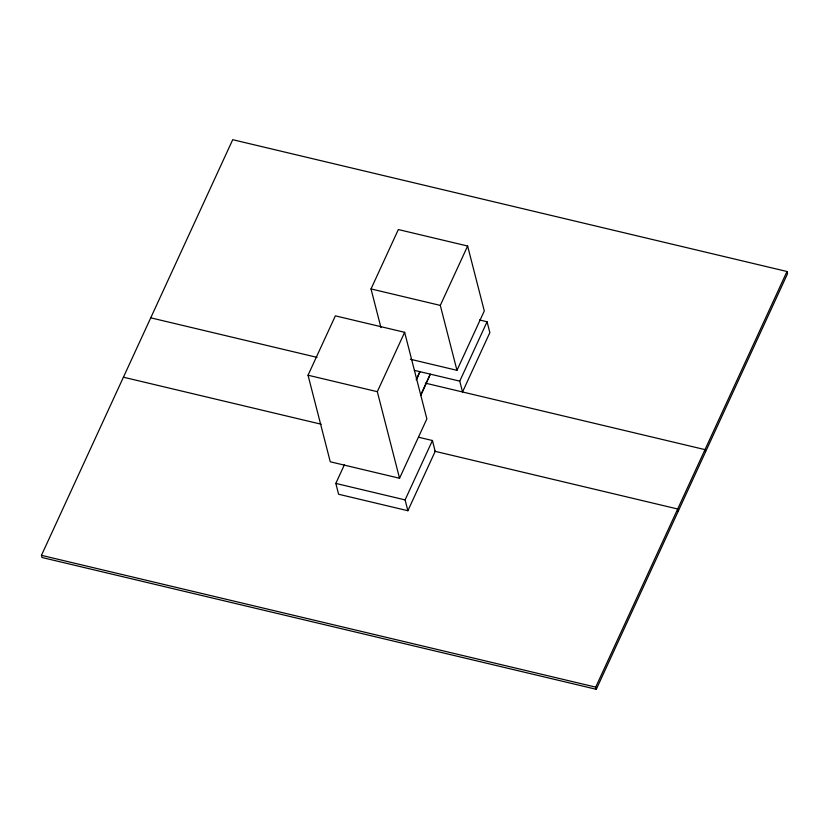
<?xml version="1.0" encoding="UTF-8"?>
<svg xmlns="http://www.w3.org/2000/svg" width="829" height="829" viewBox="0 0 829 829"><rect width="100%" height="100%" fill="white"/><g stroke="black" fill="none" stroke-linecap="round" stroke-linejoin="round"><path stroke-width="1.24" d="M41.45 555.337L232.721 139.697L786.99 271.497L787.55 273.663L596.279 689.303L42.01 557.502L41.45 555.337L595.719 687.137L596.279 689.303M308.036 375.226L335.362 315.849L404.645 332.315L426.862 418.883L399.547 478.26L330.263 461.784L308.036 375.226L377.319 391.692L399.547 478.26M380.957 327.631L371.019 288.927L398.345 229.55L467.629 246.026L484.291 310.948L456.966 370.325L410.365 359.247M377.319 391.692L404.645 332.315M418.562 437.225L432.427 440.52L435.204 451.349L407.878 510.726L338.595 494.25L335.818 483.421L344.387 464.8M456.966 370.325L440.303 305.404L467.629 246.026M416.158 379.827L419.909 371.672L416.811 379.091M420.655 395.101L430.303 374.148L420.769 395.537M407.878 510.726L405.101 499.897L432.427 440.52M487.069 321.766L489.856 332.595L462.53 391.972L459.753 381.143L487.069 321.766L479.514 319.973M595.719 687.137L786.99 271.497M371.019 288.927L440.303 305.404M414.396 370.366L459.753 381.143M150.743 317.828L317.03 357.372M425.36 383.133L705.023 449.629L705.572 451.795M123.428 377.205L321.196 424.23M434.572 451.194L677.697 509.006L678.257 511.172M335.818 483.421L405.101 499.897"/></g></svg>
